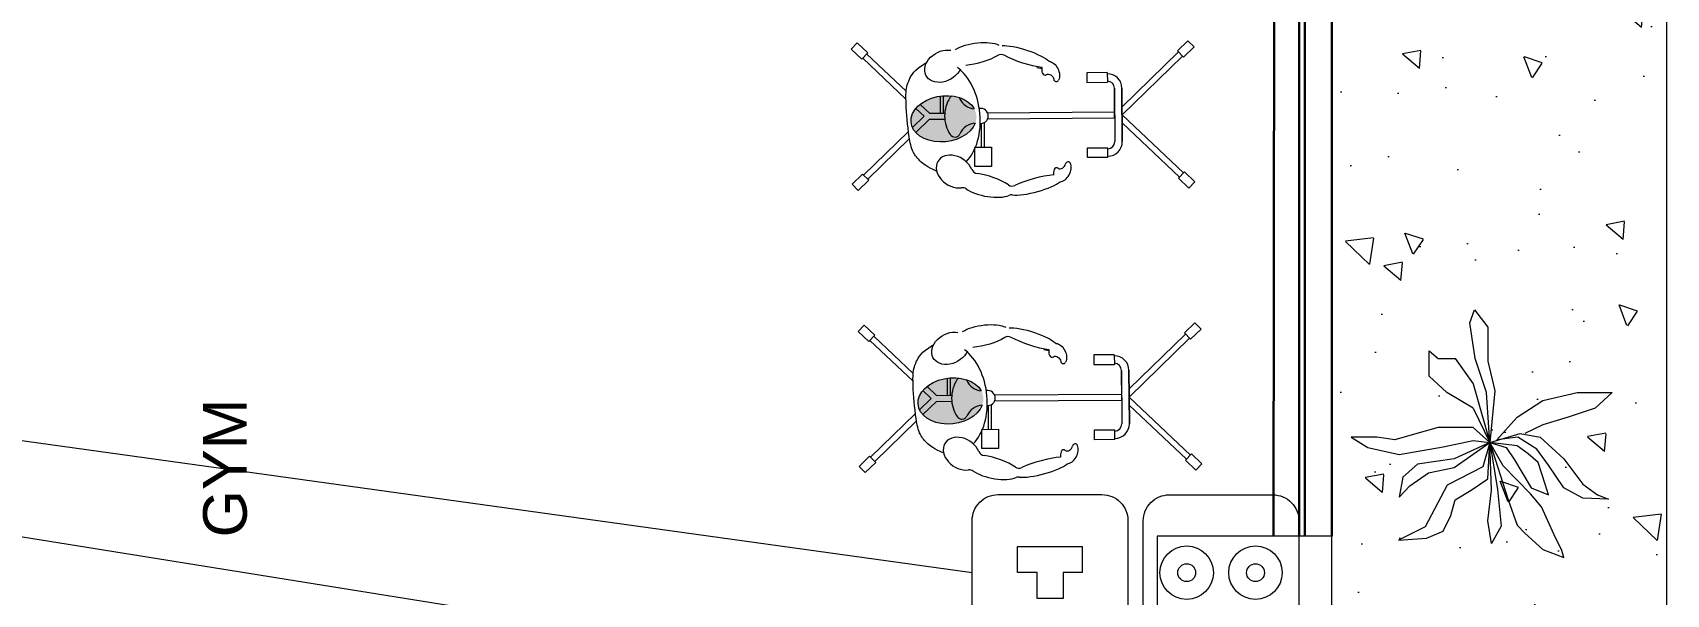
# Model space of a CAD drawing. Header units: metres. Extents: x -2 to 3328848, y -2 to 2725060.
# Drawn here: x 1663100.3 to 1663156.5, y 1362452.9 to 1362472.2 of the extents above; entities that cross this region are included whole.
import ezdxf

# ---------------------------------------------------------------- set-up
doc = ezdxf.new("R2010")
doc.units = ezdxf.units.M
doc.layers.get('0').update_dxf_attribs({"color": 253, "lineweight": 0})
for name, color, linetype, lineweight in [('arbolesss', 253, 'Continuous', 0), ('FIJO', 253, 'Continuous', 0), ('ICT_TOMAS', 1, 'Continuous', 0), ('muebles', 253, 'Continuous', 0), ('NOFIJO', 253, 'Continuous', 0), ('ventanas', 253, 'Continuous', 30)]:
    doc.layers.add(name, color=color, linetype=linetype, lineweight=lineweight)
doc.styles.get("Standard").update_dxf_attribs({"font": 'arial.ttf'})

# ---------------------------------------------------------------- blocks, each defined once
blk = doc.blocks.new('plantas 1')
for p, q in [((309.239, 154.758), (309.167, 154.643)), ((309.239, 154.58), (309.239, 154.758)), ((309.167, 154.643), (309.119, 154.427)), ((309.221, 154.456), (309.239, 154.58)), ((308.621, 154.249), (308.531, 154.432)), ((308.531, 154.432), (308.543, 154.24)), ((308.963, 154.403), (308.825, 154.427)), ((308.825, 154.427), (308.903, 154.355)), ((309.119, 154.427), (309.173, 154.124)), ((309.251, 154.355), (309.221, 154.456)), ((308.903, 154.355), (308.993, 154.225)), ((309.053, 154.302), (308.963, 154.403)), ((309.089, 154.048), (309.053, 154.302)), ((309.305, 154.158), (309.251, 154.355)), ((308.543, 154.24), (308.591, 154.124)), ((308.909, 154.096), (308.621, 154.249)), ((308.993, 154.225), (309.029, 154.048)), ((309.545, 154.1), (309.659, 154.22)), ((309.659, 154.22), (309.833, 154.22)), ((309.833, 154.22), (309.779, 154.158)), ((308.591, 154.124), (308.699, 154.072)), ((309.035, 153.851), (308.909, 154.096)), ((309.173, 154.124), (309.215, 153.918)), ((309.305, 153.918), (309.305, 154.158)), ((309.437, 153.918), (309.545, 154.1)), ((309.779, 154.158), (309.779, 154.043)), ((308.699, 154.072), (308.807, 154.043)), ((308.807, 154.043), (308.873, 153.932)), ((309.029, 154.048), (309.203, 153.803)), ((309.203, 153.803), (309.089, 154.048)), ((309.779, 154.043), (309.605, 153.918)), ((308.873, 153.932), (308.951, 153.817)), ((309.203, 153.803), (309.035, 153.851)), ((309.305, 153.918), (309.203, 153.803)), ((309.215, 153.918), (309.203, 153.803)), ((309.437, 153.918), (309.203, 153.803)), ((309.605, 153.918), (309.203, 153.803)), ((309.545, 153.827), (309.779, 153.904)), ((309.779, 153.904), (310.025, 153.942)), ((310.115, 153.908), (309.995, 153.817)), ((310.025, 153.942), (310.115, 153.908)), ((308.507, 153.793), (308.663, 153.817)), ((308.627, 153.726), (308.507, 153.793)), ((308.879, 153.75), (308.627, 153.726)), ((308.663, 153.817), (308.873, 153.793)), ((309.203, 153.803), (308.807, 153.678)), ((308.873, 153.793), (309.203, 153.803)), ((309.203, 153.803), (308.879, 153.75)), ((308.951, 153.817), (309.203, 153.803)), ((309.041, 153.712), (309.203, 153.803)), ((309.203, 153.803), (309.167, 153.692)), ((309.179, 153.616), (309.203, 153.803)), ((309.203, 153.803), (309.545, 153.827)), ((309.203, 153.803), (309.263, 153.596)), ((309.557, 153.769), (309.203, 153.803)), ((309.239, 153.611), (309.221, 153.755)), ((309.221, 153.755), (309.377, 153.616)), ((309.761, 153.817), (309.557, 153.769)), ((309.995, 153.817), (309.761, 153.817)), ((308.807, 153.678), (308.633, 153.616)), ((308.849, 153.524), (309.041, 153.712)), ((309.083, 153.635), (308.891, 153.52)), ((309.167, 153.692), (309.083, 153.635)), ((308.579, 153.563), (308.465, 153.438)), ((308.633, 153.616), (308.579, 153.563)), ((308.759, 153.448), (308.849, 153.524)), ((308.891, 153.52), (308.843, 153.4)), ((309.065, 153.472), (309.125, 153.539)), ((309.125, 153.539), (309.179, 153.616)), ((309.155, 153.481), (309.239, 153.611)), ((309.263, 153.596), (309.239, 153.457)), ((309.323, 153.438), (309.263, 153.563)), ((309.377, 153.616), (309.491, 153.438)), ((308.465, 153.438), (308.411, 153.294)), ((308.567, 153.361), (308.759, 153.448)), ((308.843, 153.4), (308.915, 153.424)), ((308.891, 153.294), (309.047, 153.4)), ((308.915, 153.424), (309.065, 153.472)), ((309.047, 153.4), (309.155, 153.481)), ((309.239, 153.457), (309.089, 153.294)), ((309.377, 153.265), (309.323, 153.438)), ((309.491, 153.438), (309.545, 153.203)), ((308.411, 153.294), (308.459, 153.308)), ((308.459, 153.308), (308.567, 153.361)), ((308.819, 153.164), (308.891, 153.294)), ((309.089, 153.294), (308.915, 153.164)), ((309.437, 153.078), (309.377, 153.265)), ((309.545, 153.203), (309.545, 152.963)), ((308.813, 152.987), (308.819, 153.164)), ((308.843, 153.064), (308.813, 152.987)), ((308.915, 153.164), (308.843, 153.064)), ((309.545, 152.963), (309.437, 153.078))]:
    blk.add_line(p, q)
blk = doc.blocks.new('Toma TFN')
for p, q in [((-0.0625, 0.05), (-0.05, 0.05)), ((-0.0625, 0), (-0.0625, 0.05)), ((-0.05, 0.05), (0.05, 0.05)), ((0.05, 0.05), (0.0625, 0.05)), ((0.0625, 0), (0.0625, 0.05)), ((-0.05, 0), (-0.0625, 0)), ((-0.025, 0), (-0.05, 0)), ((-0.025, -0.05), (-0.025, 0)), ((0.025, 0), (0.025, -0.05)), ((0.05, 0), (0.025, 0)), ((0.0625, 0), (0.05, 0)), ((0.05, 0), (0.05, 0)), ((0.025, -0.05), (-0.025, -0.05))]:
    blk.add_line(p, q)
blk.add_lwpolyline([(-0.1, 0.15), (0.1, 0.15, -0.414214), (0.15, 0.1), (0.15, -0.1, -0.414214), (0.1, -0.15), (-0.1, -0.15, -0.414214), (-0.15, -0.1), (-0.15, 0.1, -0.414214)], format="xyb", close=True)
blk = doc.blocks.new('TOMA TV')
blk.add_lwpolyline([(-0.1, 0.15), (0.1, 0.15, -0.414214), (0.15, 0.1), (0.15, -0.1, -0.414214), (0.1, -0.15), (-0.1, -0.15, -0.414214), (-0.15, -0.1), (-0.15, 0.1, -0.414214)], format="xyb", close=True)
for centre, radius in [((-0.0663, 0), 0.0515), ((0.0663, 0), 0.0515), ((-0.0663, 0), 0.0172), ((0.0663, 0), 0.0172)]:
    blk.add_circle(centre, radius)

msp = doc.modelspace()

# ---------------------------------------------------------------- hatches: boundary and pattern name
at = {"ltscale": 0.02, "true_color": 0x136734}
h = msp.add_hatch(dxfattribs=at)
h.set_pattern_fill('AR-CONC', color=116, scale=0.04, angle=90)
h.set_pattern_definition([(140, (1689534.059, 1346165.974), (0.6375634, 7.2873868), [0.762, -8.382]), (85, (1689534.059, 1346165.974), (-7.6422738, -1.4097369), [0.6096, -6.7056234]), (190.451445, (1689534.112, 1346166.581), (-7.00471, 5.8776499), [0.6476004, -7.1236098]), (136.1842, (1689532.027, 1346165.974), (1.681693, 10.8431616), [1.143, -12.573]), (186.635558, (1689532.167, 1346166.877), (-9.897045, 9.4961654), [0.971401, -10.6854243]), (81.18415, (1689532.027, 1346165.974), (-9.897045, 9.4961654), [0.9143987, -10.0583893]), (111, (1689532.535, 1346166.99), (4.0906079, 6.0645757), [0.762, -8.382]), (56, (1689532.535, 1346166.99), (-7.3675186, 2.4720811), [0.6096, -6.7056]), (161.451445, (1689532.876, 1346167.495), (-3.2769108, 8.5366568), [0.6476004, -7.1235975]), (127.5, (1689534.0588, 1346165.9738), (-3.38220155, 0.12354413), [0, -6.62432, 0, -6.8072, 0, -6.731]), (97.5, (1689534.0588, 1346165.9738), (-4.007223, 2.6727865), [0, -3.88112, 0, -6.47192, 0, -2.5654]), (57.5, (1689534.0588, 1346163.708), (0.22914976, 5.4236238), [0, -2.54, 0, -7.9248, 0, -10.5156]), (47.5, (1689534.059, 1346162.692), (-1.01705964, 5.92516726), [0, -3.302, 0, -5.26288, 0, -7.4676])])
h.paths.add_polyline_path([(1663145.002, 1362414.942), (1663156.512, 1362414.942), (1663156.512, 1362524.932), (1663145.002, 1362524.935)])
at = {"linetype": 'Continuous'}
h = msp.add_hatch(color=9, dxfattribs=at)
edge = h.paths.add_edge_path()
edge.add_ellipse((1663131.658, 1362469.286), major_axis=(-1.121, -0.135), ratio=0.700346, start_angle=0, end_angle=360, ccw=False)
h = msp.add_hatch(color=9, dxfattribs=at)
edge = h.paths.add_edge_path()
edge.add_ellipse((1663131.899, 1362459.584), major_axis=(-1.121, -0.135), ratio=0.700346, start_angle=0, end_angle=360, ccw=False)

# ---------------------------------------------------------------- linework, layer by layer
msp.add_line((1663143.004, 1362454.935), (1663143.064, 1362524.935))
at = {"ltscale": 0.02}
msp.add_lwpolyline([(1663145.002, 1362414.942), (1663145.002, 1362524.935), (1663156.512, 1362524.932), (1663156.512, 1362414.942)], close=True, dxfattribs=at)
msp.add_lwpolyline([(1663145.002, 1362452.435), (1663145.002, 1362454.935)], dxfattribs=at)
at = {"color": 9, "linetype": 'Continuous'}
for centre, radius, start, end in [((1663133.63, 1362471.273), 0.225, 61.6884, 121.4441), ((1663135.146, 1362470.881), 0.09, 194.8108, 304.194), ((1663135.529, 1362470.657), 0.09, 187.6518, 334.5451), ((1663135.937, 1362467.719), 0.09, 22.5923, 169.4856), ((1663132.832, 1362467.629), 0.225, 202.2493, 262.4843), ((1663135.543, 1362467.514), 0.09, 52.9434, 162.3266), ((1663132.298, 1362466.692), 0.225, 54.7199, 97.4502), ((1663134.009, 1362467.198), 0.225, 235.6933, 295.449), ((1663133.99, 1362466.444), 0.225, 83.4022, 112.8355), ((1663133.872, 1362461.571), 0.225, 61.6884, 121.4441), ((1663135.387, 1362461.179), 0.09, 194.8108, 304.194), ((1663135.77, 1362460.955), 0.09, 187.6518, 334.5451), ((1663133.073, 1362457.927), 0.225, 202.2493, 262.4843), ((1663135.784, 1362457.812), 0.09, 52.9434, 162.3266), ((1663136.178, 1362458.017), 0.09, 22.5923, 169.4856), ((1663132.539, 1362456.99), 0.225, 54.7199, 97.4502), ((1663134.251, 1362457.496), 0.225, 235.6933, 295.449), ((1663134.231, 1362456.742), 0.225, 83.4022, 112.8355)]:
    msp.add_arc(centre, radius, start, end, dxfattribs=at)
at = {"color": 9, "linetype": 'Continuous', "extrusion": (0, 0, -1)}
for centre, major_axis, ratio, start_param, end_param in [((1663131.643, 1362471.096), (-0.588, -0.331), 0.760418, 3.95884, 8.683136), ((1663132.794, 1362471.553), (-0.899, -0.118), 0.376057, 0.680134, 2.619697), ((1663134.421, 1362471.439), (-0.924, 0.295), 0.233809, 0.537279, 2.698631), ((1663132.794, 1362471.553), (-0.996, -0.265), 0.3457, 4.001716, 5.193144), ((1663134.421, 1362471.439), (-1.013, 0.338), 0.221383, 3.977498, 5.377648), ((1663135.342, 1362470.881), (-0.165, 0.369), 0.68048, 0.391433, 2.615368), ((1663135.342, 1362470.881), (-0.165, 0.369), 0.68048, -1.335876, -0.83476), ((1663135.297, 1362470.669), (-0.107, 0.133), 0.730846, 0.057526, 2.259821), ((1663131.658, 1362469.286), (-1.121, -0.135), 0.700346, 3.498489, 9.144526), ((1663133.035, 1362461.851), (-0.899, -0.118), 0.376057, 0.680134, 2.619697), ((1663134.662, 1362461.737), (-0.924, 0.295), 0.233809, 0.537279, 2.698631), ((1663131.884, 1362461.394), (-0.588, -0.331), 0.760418, 3.95884, 8.683136), ((1663133.035, 1362461.851), (-0.996, -0.265), 0.3457, 4.001716, 5.193144), ((1663134.662, 1362461.737), (-1.013, 0.338), 0.221383, 3.977498, 5.377648), ((1663135.583, 1362461.179), (-0.165, 0.369), 0.68048, 0.391433, 2.615368), ((1663135.583, 1362461.179), (-0.165, 0.369), 0.68048, -1.335876, -0.83476), ((1663135.539, 1362460.967), (-0.107, 0.133), 0.730846, 0.057526, 2.259821), ((1663131.899, 1362459.584), (-1.121, -0.135), 0.700346, 3.498489, 9.144526)]:
    msp.add_ellipse(centre, major_axis=major_axis, ratio=ratio, start_param=start_param, end_param=end_param, dxfattribs=at)
at = {"color": 9, "linetype": 'Continuous'}
for centre, major_axis, ratio, start_param, end_param in [((1663131.645, 1362469.394), (-0.225, 1.872), 0.668353, 3.630515, 5.710659), ((1663132.033, 1362467.474), (-0.571, 0.36), 0.760418, 3.95884, 8.683136), ((1663135.704, 1362467.718), (-0.113, -0.127), 0.730846, 0.057526, 2.259821), ((1663135.738, 1362467.504), (-0.183, -0.361), 0.68048, 0.391433, 2.615368), ((1663133.16, 1362466.96), (-0.982, 0.314), 0.3457, 4.001716, 5.193144), ((1663134.791, 1362466.993), (-1.028, -0.287), 0.221383, 3.977498, 5.377648), ((1663135.738, 1362467.504), (-0.183, -0.361), 0.68048, -1.335876, -0.83476), ((1663133.16, 1362466.96), (-0.892, 0.163), 0.376057, 0.680134, 2.619697), ((1663134.791, 1362466.993), (-0.937, -0.248), 0.233809, 0.537279, 2.698631), ((1663131.886, 1362459.692), (-0.225, 1.872), 0.668353, 3.630515, 5.710659), ((1663132.274, 1362457.772), (-0.571, 0.36), 0.760418, 3.95884, 8.683136), ((1663133.401, 1362457.258), (-0.982, 0.314), 0.3457, 4.001716, 5.193144), ((1663135.032, 1362457.291), (-1.028, -0.287), 0.221383, 3.977498, 5.377648), ((1663135.979, 1362457.802), (-0.183, -0.361), 0.68048, -1.335876, -0.83476), ((1663135.946, 1362458.016), (-0.113, -0.127), 0.730846, 0.057526, 2.259821), ((1663135.979, 1362457.802), (-0.183, -0.361), 0.68048, 0.391433, 2.615368), ((1663133.401, 1362457.258), (-0.892, 0.163), 0.376057, 0.680134, 2.619697), ((1663135.032, 1362457.291), (-0.937, -0.248), 0.233809, 0.537279, 2.698631)]:
    msp.add_ellipse(centre, major_axis=major_axis, ratio=ratio, start_param=start_param, end_param=end_param, dxfattribs=at)
for points in [[(1663131.414, 1362467.49), (1663131.061, 1362467.64), (1663130.881, 1362467.79), (1663130.56, 1362468.139), (1663130.42, 1362468.91), (1663130.364, 1362469.66), (1663130.35, 1362470.332), (1663130.48, 1362470.656), (1663130.641, 1362470.969), (1663131.033, 1362471.202)], [(1663131.656, 1362457.788), (1663131.303, 1362457.938), (1663131.122, 1362458.088), (1663130.801, 1362458.437), (1663130.661, 1362459.208), (1663130.605, 1362459.958), (1663130.592, 1362460.63), (1663130.721, 1362460.954), (1663130.882, 1362461.267), (1663131.275, 1362461.5)]]:
    msp.add_open_spline(points, degree=3, knots=[0.0184162, 0.0184162, 0.0184162, 0.0184162, 0.0807454, 0.1249742, 0.1827895, 0.3115822, 0.3833877, 0.4196443, 0.4709363, 0.4709363, 0.4709363, 0.4709363], dxfattribs=at)
at = {"layer": 'FIJO', "color": 9}
for p, q in [((1663135.041, 1362471.006), (1663134.856, 1362471.043)), ((1663135.283, 1362461.304), (1663135.097, 1362461.341))]:
    msp.add_line(p, q, dxfattribs=at)
at = {"layer": 'ICT_TOMAS'}
for points in [[(1663007.058, 1362471.122), (1663132.637, 1362453.685)], [(1663007.058, 1362469.827), (1663132.818, 1362449.64), (1663141.198, 1362449.64), (1663141.198, 1362451.001)]]:
    msp.add_lwpolyline(points, dxfattribs=at)
at = {"layer": 'muebles', "color": 9}
for p, q in [((1663128.684, 1362471.894), (1663128.478, 1362471.676)), ((1663128.478, 1362471.676), (1663128.841, 1362471.333)), ((1663128.684, 1362471.894), (1663129.047, 1362471.55)), ((1663140.058, 1362471.973), (1663139.699, 1362471.624)), ((1663140.267, 1362471.758), (1663139.909, 1362471.409)), ((1663140.058, 1362471.973), (1663140.267, 1362471.758)), ((1663129.047, 1362471.55), (1663128.841, 1362471.333)), ((1663128.875, 1362471.369), (1663130.36, 1362469.963)), ((1663129.013, 1362471.514), (1663130.366, 1362470.233)), ((1663139.734, 1362471.588), (1663137.792, 1362469.698)), ((1663139.874, 1362471.445), (1663137.794, 1362469.421)), ((1663139.699, 1362471.624), (1663139.909, 1362471.409)), ((1663137.284, 1362470.876), (1663136.583, 1362470.871)), ((1663136.583, 1362470.871), (1663136.585, 1362470.539)), ((1663136.585, 1362470.539), (1663137.286, 1362470.543)), ((1663137.284, 1362470.876), (1663137.286, 1362470.543)), ((1663137.53, 1362470.335), (1663137.543, 1362468.504)), ((1663137.537, 1362469.316), (1663137.53, 1362470.335)), ((1663137.8, 1362468.503), (1663137.788, 1362470.339)), ((1663137.788, 1362470.339), (1663137.8, 1362468.503)), ((1663133.164, 1362469.492), (1663137.536, 1362469.522)), ((1663139.902, 1362467.426), (1663137.794, 1362469.421)), ((1663128.903, 1362467.35), (1663130.444, 1362468.849)), ((1663132.96, 1362468.307), (1663132.954, 1362469.138)), ((1663133.063, 1362468.308), (1663133.057, 1362469.161)), ((1663133.167, 1362469.286), (1663137.537, 1362469.316)), ((1663139.764, 1362467.281), (1663137.796, 1362469.144)), ((1663129.043, 1362467.207), (1663130.479, 1362468.605)), ((1663136.601, 1362468.287), (1663137.302, 1362468.292)), ((1663136.603, 1362467.954), (1663136.601, 1362468.287)), ((1663137.304, 1362467.959), (1663137.302, 1362468.292)), ((1663137.304, 1362467.959), (1663136.603, 1362467.954)), ((1663128.51, 1362467.037), (1663128.868, 1362467.386)), ((1663128.719, 1362466.822), (1663129.077, 1362467.171)), ((1663129.077, 1362467.171), (1663128.868, 1362467.386)), ((1663139.73, 1362467.245), (1663139.936, 1362467.462)), ((1663140.093, 1362466.901), (1663139.73, 1362467.245)), ((1663140.299, 1362467.119), (1663139.936, 1362467.462)), ((1663128.719, 1362466.822), (1663128.51, 1362467.037)), ((1663140.093, 1362466.901), (1663140.299, 1362467.119)), ((1663128.925, 1362462.192), (1663128.719, 1362461.974)), ((1663128.925, 1362462.192), (1663129.288, 1362461.848)), ((1663140.299, 1362462.271), (1663139.941, 1362461.922)), ((1663140.299, 1362462.271), (1663140.508, 1362462.056)), ((1663128.719, 1362461.974), (1663129.082, 1362461.631)), ((1663129.288, 1362461.848), (1663129.082, 1362461.631)), ((1663129.117, 1362461.667), (1663130.601, 1362460.261)), ((1663129.254, 1362461.812), (1663130.607, 1362460.531)), ((1663139.976, 1362461.886), (1663138.034, 1362459.996)), ((1663140.115, 1362461.743), (1663138.035, 1362459.719)), ((1663139.941, 1362461.922), (1663140.15, 1362461.707)), ((1663140.508, 1362462.056), (1663140.15, 1362461.707)), ((1663137.525, 1362461.174), (1663136.824, 1362461.169)), ((1663136.824, 1362461.169), (1663136.826, 1362460.836)), ((1663137.525, 1362461.174), (1663137.528, 1362460.841)), ((1663136.826, 1362460.836), (1663137.528, 1362460.841)), ((1663137.771, 1362460.633), (1663137.784, 1362458.801)), ((1663137.778, 1362459.614), (1663137.771, 1362460.633)), ((1663138.042, 1362458.801), (1663138.029, 1362460.637)), ((1663138.029, 1362460.637), (1663138.042, 1362458.801)), ((1663133.201, 1362458.605), (1663133.196, 1362459.436)), ((1663133.305, 1362458.606), (1663133.299, 1362459.459)), ((1663133.406, 1362459.79), (1663137.777, 1362459.82)), ((1663133.409, 1362459.584), (1663137.778, 1362459.614)), ((1663140.143, 1362457.724), (1663138.035, 1362459.719)), ((1663140.005, 1362457.579), (1663138.037, 1362459.442)), ((1663129.144, 1362457.648), (1663130.685, 1362459.147)), ((1663129.284, 1362457.505), (1663130.721, 1362458.903)), ((1663136.842, 1362458.585), (1663137.543, 1362458.59)), ((1663136.844, 1362458.252), (1663136.842, 1362458.585)), ((1663137.546, 1362458.257), (1663136.844, 1362458.252)), ((1663137.546, 1362458.257), (1663137.543, 1362458.59)), ((1663128.751, 1362457.335), (1663129.11, 1362457.684)), ((1663129.319, 1362457.469), (1663129.11, 1362457.684)), ((1663139.971, 1362457.542), (1663140.177, 1362457.76)), ((1663140.54, 1362457.417), (1663140.177, 1362457.76)), ((1663128.96, 1362457.12), (1663128.751, 1362457.335)), ((1663128.96, 1362457.12), (1663129.319, 1362457.469)), ((1663140.334, 1362457.199), (1663139.971, 1362457.542)), ((1663140.334, 1362457.199), (1663140.54, 1362457.417))]:
    msp.add_line(p, q, dxfattribs=at)
for points in [[(1663132.722, 1362468.306), (1663133.301, 1362468.31), (1663133.306, 1362467.65), (1663132.727, 1362467.646)], [(1663132.963, 1362458.604), (1663133.542, 1362458.608), (1663133.547, 1362457.948), (1663132.968, 1362457.944)]]:
    msp.add_lwpolyline(points, close=True, dxfattribs=at)
for centre, radius, start, end in [((1663137.288, 1362470.336), 0.5, 0.3963, 90.3963), ((1663137.28, 1362470.333), 0.25, 0.3963, 88.5892), ((1663132.928, 1362469.385), 0.26, 0.4121, 100.4667), ((1663132.928, 1362469.386), 0.26, 260.1572, 0.2117), ((1663137.293, 1362468.502), 0.25, 272.2035, 0.3963), ((1663137.3, 1362468.499), 0.5, 270.3963, 0.3963), ((1663137.529, 1362460.634), 0.5, 0.3963, 90.3963), ((1663137.521, 1362460.631), 0.25, 0.3963, 88.5892), ((1663133.169, 1362459.683), 0.26, 0.4121, 100.4667), ((1663133.169, 1362459.684), 0.26, 260.1572, 0.2117), ((1663137.534, 1362458.8), 0.25, 272.2035, 0.3963), ((1663137.542, 1362458.797), 0.5, 270.3963, 0.3963)]:
    msp.add_arc(centre, radius, start, end, dxfattribs=at)
at = {"layer": 'NOFIJO', "color": 9}
for p, q in [((1663131.534, 1362470.067), (1663131.539, 1362469.481)), ((1663131.638, 1362470.078), (1663131.642, 1362469.482)), ((1663130.699, 1362469.642), (1663130.983, 1362469.374)), ((1663130.842, 1362469.783), (1663131.163, 1362469.478)), ((1663131.163, 1362469.478), (1663131.692, 1362469.482)), ((1663130.584, 1362468.986), (1663130.983, 1362469.374)), ((1663130.696, 1362468.816), (1663131.165, 1362469.272)), ((1663131.165, 1362469.272), (1663131.693, 1362469.276)), ((1663130.94, 1362459.94), (1663131.224, 1362459.672)), ((1663131.083, 1362460.08), (1663131.405, 1362459.776)), ((1663131.776, 1362460.365), (1663131.78, 1362459.779)), ((1663131.879, 1362460.376), (1663131.883, 1362459.78)), ((1663130.825, 1362459.284), (1663131.224, 1362459.672)), ((1663130.938, 1362459.114), (1663131.406, 1362459.57)), ((1663131.405, 1362459.776), (1663131.933, 1362459.78)), ((1663131.406, 1362459.57), (1663131.934, 1362459.574))]:
    msp.add_line(p, q, dxfattribs=at)
at = {"layer": 'NOFIJO', "ltscale": 0.02}
msp.add_lwpolyline([(1663145.002, 1362454.935), (1663139.002, 1362454.935), (1663139.002, 1362452.435), (1663145.002, 1362452.435)], dxfattribs=at)
at = {"layer": 'NOFIJO', "color": 9}
for centre, radius, start, end in [((1663132.855, 1362469.384), 1.167, 147.369, 180.2289), ((1663132.033, 1362469.911), 0.191, 122.108, 147.7143), ((1663132.033, 1362469.911), 0.191, 24.6701, 33.91), ((1663132.768, 1362470.249), 0.619, 204.6701, 264.4927), ((1663132.855, 1362469.387), 1.167, 180.395, 213.2549), ((1663132.778, 1362468.521), 0.619, 93.3897, 155.9538), ((1663132.039, 1362468.85), 0.191, 212.9095, 335.9538), ((1663133.096, 1362459.681), 1.167, 147.369, 180.2289), ((1663132.274, 1362460.209), 0.191, 122.108, 147.7143), ((1663132.274, 1362460.209), 0.191, 24.6701, 33.91), ((1663133.01, 1362460.547), 0.619, 204.6701, 264.4927), ((1663133.096, 1362459.685), 1.167, 180.395, 213.2549), ((1663133.019, 1362458.818), 0.619, 93.3897, 155.9538), ((1663132.28, 1362459.148), 0.191, 212.9095, 335.9538)]:
    msp.add_arc(centre, radius, start, end, dxfattribs=at)
at = {"layer": 'ventanas', "ltscale": 0.2}
for p, q in [((1663143.064, 1362524.935), (1663143.004, 1362454.935)), ((1663143.882, 1362524.935), (1663143.882, 1362454.935)), ((1663144.082, 1362524.935), (1663144.082, 1362454.935)), ((1663145.002, 1362524.935), (1663145.002, 1362454.935))]:
    msp.add_line(p, q, dxfattribs=at)

# ---------------------------------------------------------------- block references
at = {"layer": 'arbolesss', "xscale": 5, "yscale": 5, "zscale": 5, "rotation": 90}
msp.add_blockref('plantas 1', (1663919.459, 1360912.145), dxfattribs=at)
at = {"layer": 'ICT_TOMAS'}
for name, p, xscale, yscale, zscale in [('Toma TFN', (1663135.315, 1362453.685), 17.85663777392733, 17.85663777392733, 17.85663777392733), ('TOMA TV', (1663141.198, 1362453.678), 17.84178858404148, 17.84178858404148, 17.84178858404148)]:
    msp.add_blockref(name, p, dxfattribs=dict(at, xscale=xscale, yscale=yscale, zscale=zscale))

# ---------------------------------------------------------------- texts
at = {"color": 9, "linetype": 'Continuous', "insert": (1663106.185, 1362454.891), "char_height": 1.5, "attachment_point": 1, "rotation": 90}
msp.add_mtext_dynamic_manual_height_columns('GYM', width=45.32036, gutter_width=125, heights=[0], dxfattribs=at)

doc.saveas('drawing.dxf')
